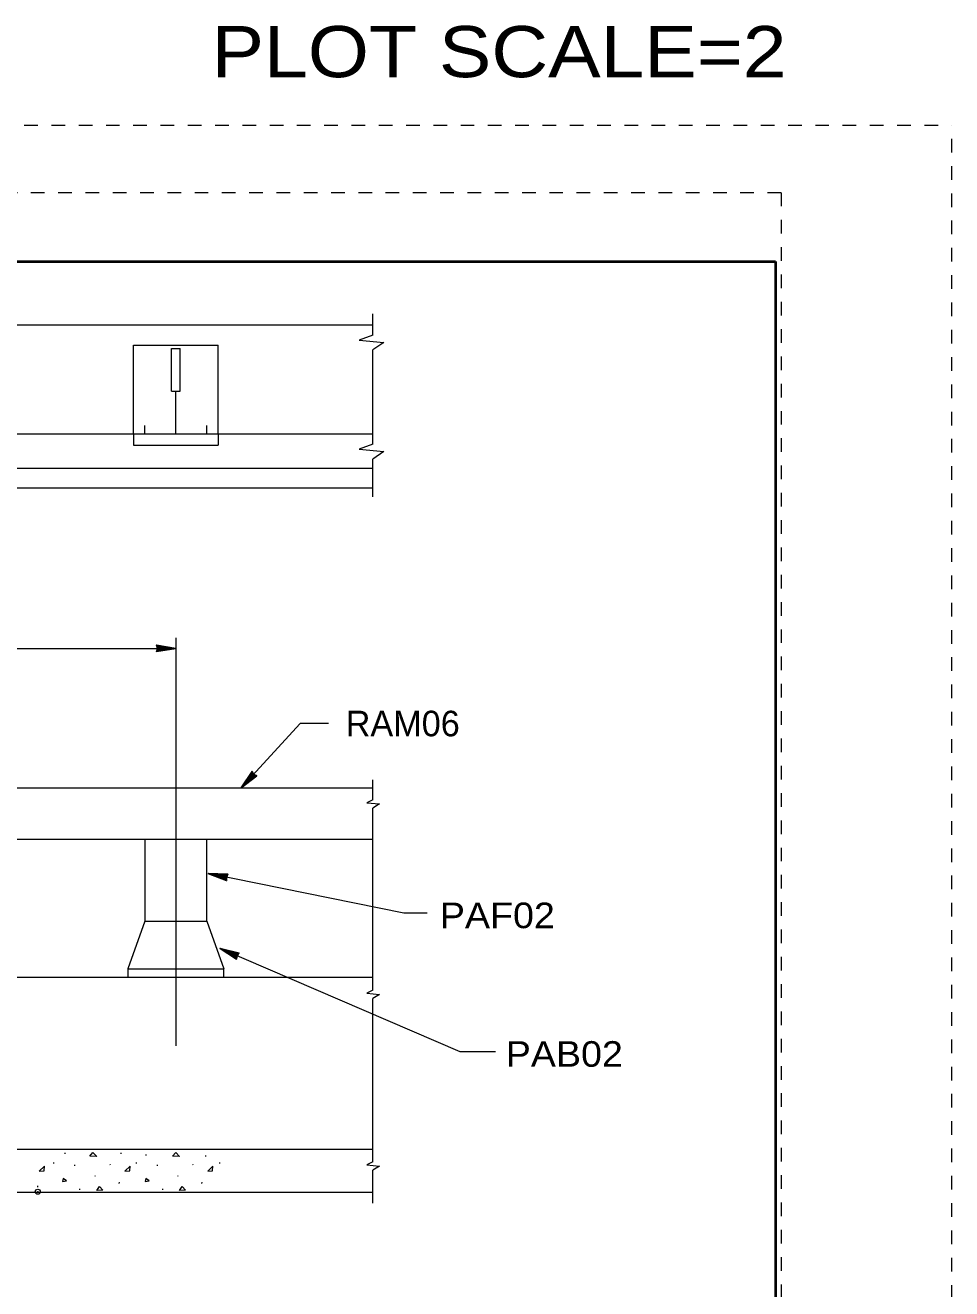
# Model space of a CAD drawing. Extents: x 1370 to 1387, y -905.5 to -882.8.
# Drawn here: x 1380.21 to 1387, y -892.03 to -882.77 of the extents above; entities that cross this region are included whole.
import ezdxf
from ezdxf.enums import TextEntityAlignment as Align

# ---------------------------------------------------------------- set-up
doc = ezdxf.new("R2010")
doc.units = 0
doc.header["$LTSCALE"] = 0.075
doc.header["$PDMODE"] = 32
doc.header["$PDSIZE"] = 0.0375
doc.linetypes.add('DOTTED', pattern=[1.5, 0.3, -1.2])
for name, color, linetype, lineweight in [('1', 7, 'Continuous', 13), ('2', 7, 'Continuous', 13), ('4', 7, 'Continuous', 25), ('5', 7, 'Continuous', 13), ('6', 7, 'Continuous', 13), ('61', 7, 'DOTTED', 13), ('62', 7, 'DOTTED', 13), ('63', 7, 'Continuous', 40)]:
    doc.layers.add(name, color=color, linetype=linetype, lineweight=lineweight)
doc.layers.add('8', color=7, linetype='Continuous')
doc.layers.add('9', color=7, linetype='Continuous')

msp = doc.modelspace()

# ---------------------------------------------------------------- linework, layer by layer
at = {"layer": '1'}
for p, q in [((1382.75633, -885.039), (1382.75633, -884.88183)), ((1382.75633, -885.83858), (1382.75633, -885.14758)), ((1382.75633, -886.22292), (1382.75633, -885.94717)), ((1375.31217, -887.33483), (1381.31217, -887.33483)), ((1382.75633, -888.44392), (1382.75633, -888.29675)), ((1382.75633, -889.84025), (1382.75633, -888.50508)), ((1382.75633, -891.09742), (1382.75633, -889.90133)), ((1380.49975, -891.03942), (1380.49975, -891.03167)), ((1380.91075, -891.03942), (1380.91075, -891.03167)), ((1381.09325, -891.05083), (1381.09325, -891.04333)), ((1381.53233, -891.05742), (1381.53233, -891.0495)), ((1380.41667, -891.10925), (1380.41667, -891.10242)), ((1380.57083, -891.12642), (1380.57083, -891.11867)), ((1380.83283, -891.12092), (1380.83058, -891.1155)), ((1381.02333, -891.10925), (1381.02333, -891.10242)), ((1381.17742, -891.12642), (1381.17742, -891.11867)), ((1381.43942, -891.12092), (1381.43683, -891.1155)), ((1381.63425, -891.10925), (1381.63425, -891.10242)), ((1380.71933, -891.20317), (1380.7225, -891.19708)), ((1380.89667, -891.25483), (1380.89817, -891.24683)), ((1381.32633, -891.20317), (1381.32883, -891.19708)), ((1381.50358, -891.25483), (1381.5045, -891.24683)), ((1382.75633, -891.40092), (1382.75633, -891.1585)), ((1380.2995, -891.28158), (1380.30125, -891.27383)), ((1380.6085, -891.30108), (1380.60925, -891.295)), ((1381.2155, -891.30108), (1381.2155, -891.295))]:
    msp.add_line(p, q, dxfattribs=at)
for points in [[(1382.75633, -885.039), (1382.6565, -885.07508), (1382.83725, -885.09317), (1382.75633, -885.14758)], [(1382.75633, -885.83858), (1382.6565, -885.87467), (1382.83725, -885.89275), (1382.75633, -885.94717)], [(1382.75633, -888.44392), (1382.71217, -888.46583), (1382.80533, -888.47442), (1382.75633, -888.50508)], [(1382.75633, -889.84025), (1382.712, -889.86208), (1382.80533, -889.87075), (1382.75633, -889.90133)], [(1382.75633, -891.09742), (1382.712, -891.11933), (1382.80533, -891.12792), (1382.75633, -891.1585)]]:
    msp.add_lwpolyline(points, dxfattribs=at)
for points in [[(1380.68075, -891.05442), (1380.7045, -891.02867), (1380.73167, -891.05767)], [(1381.28708, -891.05442), (1381.31167, -891.02867), (1381.338, -891.05767)], [(1380.347, -891.163), (1380.34883, -891.1285), (1380.31108, -891.16533)], [(1380.97425, -891.163), (1380.97658, -891.1285), (1380.93892, -891.16533)], [(1381.58125, -891.163), (1381.58283, -891.1285), (1381.54533, -891.16533)], [(1380.48033, -891.24067), (1380.511, -891.23675), (1380.48492, -891.21925)], [(1381.08667, -891.24067), (1381.11733, -891.23675), (1381.09125, -891.21925)], [(1380.73233, -891.30675), (1380.75233, -891.279), (1380.77633, -891.30542)], [(1381.33867, -891.30675), (1381.35917, -891.279), (1381.38258, -891.30542)]]:
    msp.add_lwpolyline(points, close=True, dxfattribs=at)
msp.add_point((1380.2995, -891.3165), dxfattribs=at)
at = {"layer": '2'}
for p, q in [((1374.59467, -884.9635), (1382.75633, -884.9635)), ((1381.00217, -885.76308), (1381.00217, -885.11367)), ((1381.00217, -885.11367), (1381.62208, -885.11367)), ((1381.28083, -885.13808), (1381.34333, -885.13808)), ((1381.28083, -885.45058), (1381.28083, -885.13808)), ((1381.34333, -885.45058), (1381.34333, -885.13808)), ((1381.62208, -885.76308), (1381.62208, -885.11367)), ((1381.28083, -885.45058), (1381.34333, -885.45058)), ((1381.31217, -885.76308), (1381.31217, -885.45058)), ((1376.84442, -885.76308), (1382.75633, -885.76308)), ((1381.0855, -885.76308), (1381.0855, -885.70058)), ((1381.0855, -885.76308), (1381.53875, -885.76308)), ((1381.53875, -885.76308), (1381.53875, -885.70058)), ((1376.84442, -886.01308), (1382.75633, -886.01308)), ((1374.59467, -886.15833), (1382.75633, -886.15833)), ((1376.84442, -888.35675), (1382.75633, -888.35675)), ((1376.84442, -888.73175), (1382.75633, -888.73175)), ((1381.0855, -888.73175), (1381.0855, -889.33342)), ((1381.53875, -889.33342), (1381.53875, -888.73175)), ((1381.0855, -889.33342), (1380.9605, -889.68233)), ((1381.0855, -889.33342), (1381.53875, -889.33342)), ((1381.53875, -889.33342), (1381.66375, -889.68233)), ((1374.59467, -889.74483), (1382.75633, -889.74483)), ((1380.9605, -889.68233), (1381.66375, -889.68233)), ((1380.9605, -889.68233), (1380.9605, -889.74483)), ((1381.66375, -889.74483), (1381.66375, -889.68233)), ((1374.59467, -891.00542), (1382.75633, -891.00542)), ((1374.59467, -891.32058), (1382.75633, -891.32058))]:
    msp.add_line(p, q, dxfattribs=at)
at = {"layer": '4'}
for points in [[(1381.17017, -887.31083), (1381.17117, -887.31383), (1381.17217, -887.31683), (1381.17317, -887.31983), (1381.17417, -887.32283), (1381.17417, -887.32583), (1381.17417, -887.32683), (1381.17417, -887.32883), (1381.17517, -887.33083), (1381.17517, -887.33283), (1381.17517, -887.33483), (1381.17517, -887.33783), (1381.17417, -887.34183), (1381.17417, -887.34383), (1381.17417, -887.34783), (1381.17217, -887.35183), (1381.17117, -887.35483), (1381.17117, -887.35683), (1381.17017, -887.35783), (1381.31217, -887.33483), (1381.17017, -887.31083), (1381.17817, -887.31683), (1381.17917, -887.35183), (1381.28617, -887.33483), (1381.17817, -887.31683), (1381.18417, -887.32283), (1381.18617, -887.34483), (1381.26117, -887.33483), (1381.18417, -887.32283), (1381.19017, -887.32783), (1381.19317, -887.34083), (1381.23617, -887.33483), (1381.19017, -887.32783), (1381.19517, -887.33283), (1381.19717, -887.33783), (1381.21417, -887.33483), (1381.19517, -887.33283)], [(1381.90525, -888.26825), (1381.90233, -888.267), (1381.89942, -888.26567), (1381.89658, -888.26442), (1381.89367, -888.26308), (1381.89142, -888.26108), (1381.89075, -888.26042), (1381.88925, -888.25908), (1381.88708, -888.25842), (1381.88558, -888.25708), (1381.88417, -888.25575), (1381.88192, -888.25375), (1381.87967, -888.25025), (1381.87817, -888.24892), (1381.87525, -888.24625), (1381.87367, -888.24208), (1381.87208, -888.23925), (1381.87058, -888.23792), (1381.87058, -888.2365), (1381.79158, -888.35675), (1381.90525, -888.26825), (1381.89542, -888.27008), (1381.86892, -888.24717), (1381.80917, -888.33758), (1381.89542, -888.27008), (1381.88692, -888.2705), (1381.86933, -888.25708), (1381.826, -888.31917), (1381.88692, -888.2705), (1381.87917, -888.2715), (1381.86758, -888.265), (1381.84292, -888.30075), (1381.87917, -888.2715), (1381.87208, -888.27183), (1381.86708, -888.26992), (1381.85775, -888.2845), (1381.87208, -888.27183)], [(1381.68442, -889.03567), (1381.684, -889.0325), (1381.68367, -889.02942), (1381.68325, -889.02625), (1381.68283, -889.02308), (1381.68342, -889.02017), (1381.68367, -889.01917), (1381.68408, -889.01725), (1381.6835, -889.01508), (1381.68383, -889.01308), (1381.68425, -889.01117), (1381.68483, -889.00825), (1381.68667, -889.0045), (1381.687, -889.0025), (1381.68783, -888.99858), (1381.69058, -888.99508), (1381.69217, -888.99233), (1381.69258, -888.99042), (1381.69375, -888.98958), (1381.55, -888.98392), (1381.68442, -889.03567), (1381.67775, -889.02817), (1381.68375, -888.99367), (1381.5755, -888.98908), (1381.67775, -889.02817), (1381.67308, -889.02117), (1381.6755, -888.99917), (1381.6, -888.99408), (1381.67308, -889.02117), (1381.66817, -889.015), (1381.66783, -889.00167), (1381.6245, -888.999), (1381.66817, -889.015), (1381.66425, -889.00917), (1381.66333, -889.00383), (1381.64608, -889.00342), (1381.66425, -889.00917)], [(1381.75725, -889.61108), (1381.7575, -889.60792), (1381.75775, -889.60483), (1381.758, -889.60167), (1381.75833, -889.5985), (1381.7595, -889.59575), (1381.75992, -889.59483), (1381.76067, -889.593), (1381.76058, -889.59075), (1381.76133, -889.58892), (1381.76217, -889.58708), (1381.76333, -889.58433), (1381.76583, -889.58108), (1381.76658, -889.57925), (1381.76817, -889.5755), (1381.77158, -889.57267), (1381.77375, -889.57033), (1381.7745, -889.5685), (1381.77583, -889.56792), (1381.63633, -889.53283), (1381.75725, -889.61108), (1381.75225, -889.60242), (1381.76517, -889.56992), (1381.66017, -889.54317), (1381.75225, -889.60242), (1381.74908, -889.5945), (1381.756, -889.5735), (1381.68317, -889.553), (1381.74908, -889.5945), (1381.74558, -889.58758), (1381.748, -889.57442), (1381.70608, -889.56292), (1381.74558, -889.58758), (1381.743, -889.581), (1381.74308, -889.57558), (1381.72633, -889.57167), (1381.743, -889.581)]]:
    msp.add_lwpolyline(points, dxfattribs=at)
at = {"layer": '4', "lineweight": 13}
for points in [[(1382.43, -887.88592), (1382.223, -887.88592), (1381.79158, -888.35675)], [(1383.15475, -889.2745), (1382.98217, -889.2745), (1381.55, -888.98392)], [(1383.65517, -890.29175), (1383.39633, -890.29175), (1381.63633, -889.53283)]]:
    msp.add_lwpolyline(points, dxfattribs=at)
at = {"layer": '5'}
for p, q in [((1381.00217, -885.76308), (1381.00217, -885.84642)), ((1381.62208, -885.76308), (1381.62208, -885.84642)), ((1381.00217, -885.84642), (1381.62208, -885.84642))]:
    msp.add_line(p, q, dxfattribs=at)
at = {"layer": '6'}
msp.add_line((1381.31217, -887.25617), (1381.31217, -890.24658), dxfattribs=at)
at = {"layer": '61'}
for q in [(1370.85, -883.995), (1385.75, -904.63)]:
    msp.add_line((1385.75, -883.995), q, dxfattribs=at)
at = {"layer": '62'}
for p in [(1370, -883.5), (1387, -905.5)]:
    msp.add_line(p, (1387, -883.5), dxfattribs=at)
at = {"layer": '63'}
for p, q in [((1371.70833, -884.5), (1385.70833, -884.5)), ((1385.70833, -884.5), (1385.70833, -904.5))]:
    msp.add_line(p, q, dxfattribs=at)

# ---------------------------------------------------------------- texts
at = {"layer": '8'}
msp.add_text('RAM06', height=0.1875, dxfattribs=at).set_placement((1382.55725, -887.97883))
at = {"layer": '8', "width": 1.1}
for s, p in [('PAF02', (1383.24733, -889.38483)), ('PAB02', (1383.7305, -890.40042))]:
    msp.add_text(s, height=0.1875, dxfattribs=at).set_placement(p)
at = {"layer": '9', "width": 1.15}
msp.add_text('PLOT SCALE=2', height=0.375, dxfattribs=at).set_placement((1383.68129, -883.14883), align=Align.CENTER)

doc.saveas('drawing.dxf')
